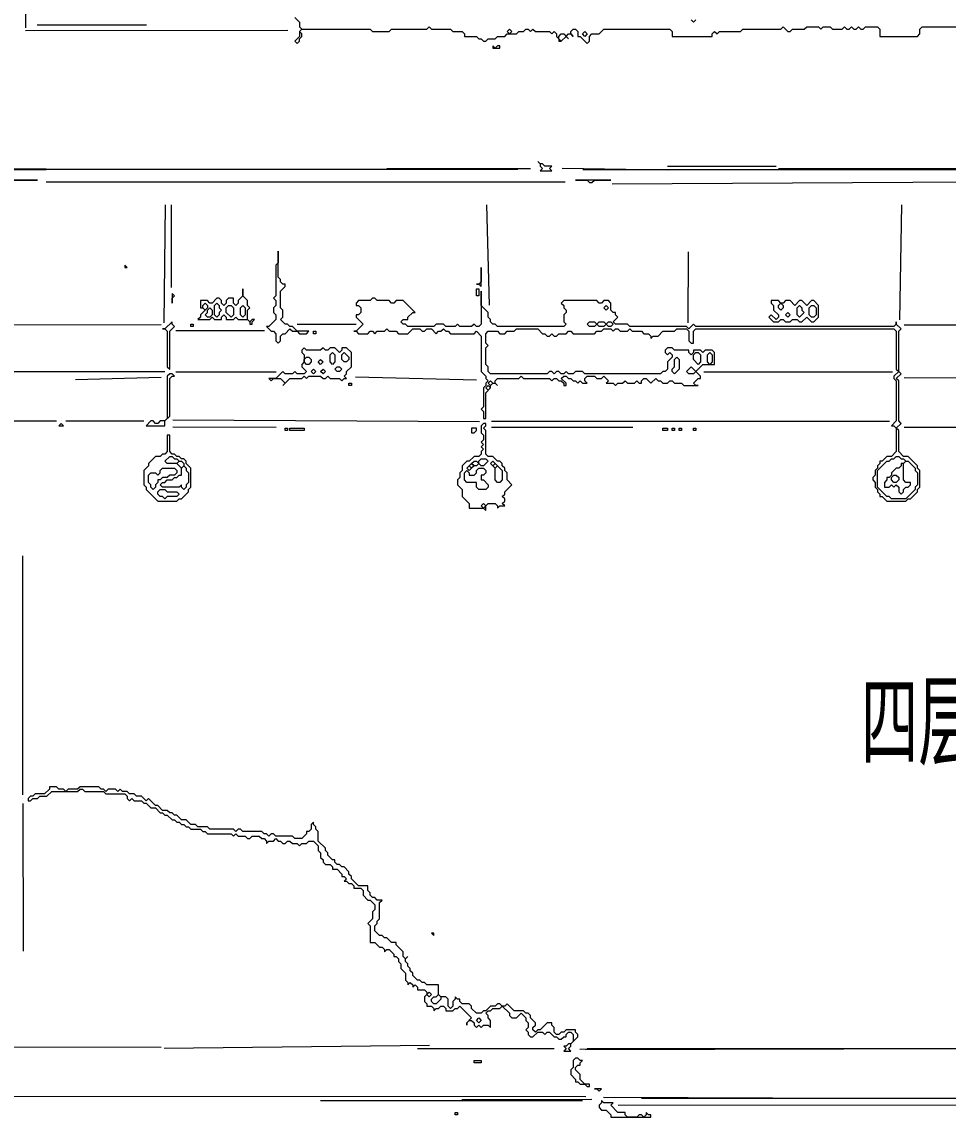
# Model space of a CAD drawing. Extents: x 10 to 1971, y 10 to 1392.
# Drawn here: x 480.4 to 872.9, y 11 to 475.1 of the extents above; entities that cross this region are included whole.
import ezdxf

# ---------------------------------------------------------------- set-up
doc = ezdxf.new("R2010")
doc.units = 0
for name, color, linetype, lineweight in [('OCR_TEXT', 6, 'Continuous', 0), ('TEXT_FALLBACK_OUTLINE', 2, 'Continuous', 0), ('TRACE_CURVE', 6, 'Continuous', 0), ('TRACE_STRAIGHT', 5, 'Continuous', 0), ('TRACE_TEXT_SYMBOL', 6, 'Continuous', 0)]:
    doc.layers.add(name, color=color, linetype=linetype, lineweight=lineweight)
doc.styles.add('wqy-unicode', font='wqy-unicode.lff')

msp = doc.modelspace()

# ---------------------------------------------------------------- linework, layer by layer
at = {"layer": 'TEXT_FALLBACK_OUTLINE', "color": 2}
for points in [[(574, 362), (574, 359), (572, 357), (572, 356), (571, 355), (570, 356), (570, 358), (568, 358), (567, 357), (567, 356), (566, 355), (565, 356), (565, 357), (564, 358), (563, 358), (561, 356), (560, 356), (559, 357), (556, 357), (556, 354), (557, 354), (558, 353), (556, 351), (556, 350), (555, 349), (560, 349), (561, 350), (562, 349), (565, 349), (565, 350), (566, 351), (567, 350), (567, 349), (570, 349), (571, 350), (572, 349), (576, 349), (577, 348), (577, 347), (578, 347), (578, 348), (579, 349), (578, 349), (577, 348), (576, 349), (576, 353), (577, 354), (576, 355), (576, 357), (574, 359)], [(557, 355), (558, 356), (559, 355), (559, 354), (558, 353), (557, 354)], [(559, 353), (560, 354), (561, 353), (561, 351), (560, 350), (559, 350), (558, 351), (559, 352)], [(562, 355), (563, 356), (564, 355), (564, 354), (565, 353), (564, 352), (564, 351), (563, 350), (562, 351)], [(567, 354), (568, 355), (569, 355), (570, 354), (570, 351), (569, 350), (567, 352)], [(573, 354), (574, 355), (575, 354), (575, 351), (574, 350), (573, 351)], [(798, 357), (798, 356), (799, 355), (799, 353), (801, 351), (801, 350), (800, 349), (798, 351), (797, 350), (799, 348), (801, 348), (802, 349), (803, 349), (804, 348), (806, 348), (807, 349), (809, 349), (810, 348), (811, 348), (813, 350), (815, 348), (816, 348), (818, 350), (818, 355), (816, 357), (815, 357), (813, 355), (811, 357), (810, 357), (808, 355), (806, 357), (804, 357), (803, 356), (802, 356), (801, 357)], [(801, 355), (802, 356), (803, 355), (803, 354), (802, 353), (801, 354)], [(809, 354), (810, 355), (811, 354), (811, 353), (812, 352), (810, 350), (809, 351)], [(814, 354), (815, 355), (816, 355), (817, 354), (817, 351), (816, 350), (815, 350), (814, 351)], [(804, 351), (805, 352), (806, 351), (805, 350)], [(552, 347), (553, 347), (553, 346), (552, 346)], [(604, 344), (605, 344), (605, 343), (604, 343)], [(600, 337), (599, 336), (599, 335), (600, 334), (600, 331), (599, 330), (599, 329), (601, 327), (600, 326), (597, 326), (596, 327), (595, 326), (592, 326), (591, 327), (588, 324), (585, 324), (586, 323), (587, 324), (590, 324), (592, 322), (591, 321), (594, 324), (599, 324), (600, 325), (601, 324), (602, 325), (607, 325), (608, 324), (609, 324), (610, 325), (611, 324), (615, 324), (616, 323), (617, 324), (618, 324), (617, 325), (618, 326), (618, 327), (620, 329), (620, 335), (618, 337), (616, 337), (616, 336), (615, 335), (613, 337), (611, 337), (610, 336), (609, 336), (608, 337), (607, 336), (601, 336)], [(611, 334), (612, 335), (613, 334), (613, 331), (612, 330), (611, 331)], [(616, 334), (617, 335), (619, 333), (619, 332), (618, 331), (617, 331), (616, 332)], [(600, 332), (601, 333), (602, 333), (603, 332), (603, 331), (602, 330), (601, 330), (600, 331)], [(606, 331), (607, 332), (608, 331), (607, 330)], [(603, 327), (604, 328), (605, 327), (604, 326)], [(607, 327), (608, 328), (609, 327), (608, 326)], [(613, 328), (614, 329), (615, 329), (616, 328), (615, 327), (614, 327)]]:
    msp.add_lwpolyline(points, close=True, dxfattribs=at)
at = {"layer": 'TRACE_CURVE', "color": 6}
for points in [[(596, 477), (598, 475), (598, 473), (599, 472), (598, 471), (598, 469), (596, 467), (597, 466), (598, 467), (598, 468), (599, 469), (599, 470), (598, 471), (599, 472), (628, 472), (629, 471), (636, 471), (637, 472), (652, 472), (653, 473), (654, 472), (662, 472), (663, 471), (667, 471), (668, 470), (668, 469), (673, 469), (674, 468), (675, 468), (676, 467), (677, 467), (678, 468)], [(766, 476), (765, 475), (764, 476)], [(678, 468), (681, 468), (682, 469), (685, 469), (686, 470), (690, 470), (691, 471), (693, 471), (694, 472), (695, 472), (696, 471), (697, 472), (698, 471), (704, 471), (705, 470), (706, 471), (707, 470), (707, 469), (708, 468), (708, 467), (709, 467), (711, 469), (712, 468), (711, 469), (712, 470), (713, 470), (714, 469), (713, 470), (713, 471), (714, 472), (715, 472), (716, 471), (716, 469), (717, 469), (720, 466), (721, 467), (721, 469), (722, 470), (725, 470), (727, 472), (755, 472), (756, 471), (756, 469), (773, 469), (773, 470), (774, 471), (775, 470), (776, 471), (785, 471), (786, 472), (802, 472), (803, 473), (805, 471), (806, 471), (807, 472), (812, 472), (813, 473), (818, 473), (819, 472), (820, 473), (823, 473), (824, 472), (828, 472), (829, 473)], [(829, 473), (830, 472), (831, 472), (832, 473), (833, 472), (834, 472), (835, 473), (836, 472), (837, 472), (838, 473), (843, 473), (844, 472), (844, 469), (860, 469), (861, 470), (861, 472), (862, 473), (880, 473)], [(675, 361), (675, 347), (674, 346), (673, 346), (672, 347), (671, 346), (666, 346), (665, 347), (664, 346), (660, 346), (659, 347), (656, 347), (655, 346), (644, 346), (643, 347), (642, 347), (641, 348), (642, 349), (644, 349), (644, 350), (646, 352), (647, 352), (642, 357), (639, 357), (638, 356), (637, 356), (636, 357), (631, 357), (630, 358), (629, 358), (628, 357), (623, 357), (622, 356), (622, 355), (623, 355), (624, 354), (624, 352), (623, 351), (622, 351), (622, 350), (625, 347), (622, 344), (621, 344), (622, 344), (623, 343), (627, 343), (628, 344), (629, 344), (630, 343), (631, 344), (634, 344), (635, 345), (636, 344), (639, 344), (640, 343), (644, 343), (646, 345), (649, 345), (650, 344), (651, 344), (652, 345), (654, 345), (656, 343), (657, 344)], [(738, 346), (737, 347), (732, 347), (731, 348), (733, 350), (732, 351), (732, 352), (731, 352), (730, 353), (730, 356), (729, 357), (727, 357), (726, 356), (725, 356), (724, 357), (710, 357), (709, 356), (710, 355), (710, 354), (711, 353), (711, 352), (710, 351), (710, 348), (711, 347), (710, 346), (682, 346), (681, 347), (680, 347), (679, 348), (679, 349), (678, 350), (678, 352), (675, 355), (675, 361)], [(657, 344), (658, 344), (659, 345), (660, 344), (661, 344), (662, 343), (672, 343), (673, 344), (675, 342), (675, 327), (677, 325), (677, 324), (678, 323), (677, 322), (677, 321), (676, 320), (676, 312), (675, 311), (676, 310), (676, 307), (677, 307), (677, 318), (679, 320), (679, 321), (680, 322), (681, 322), (682, 321), (681, 322), (681, 323), (682, 324), (691, 324), (692, 325), (693, 324), (704, 324), (705, 323), (706, 324), (707, 324), (708, 323), (709, 323), (710, 322), (710, 321), (711, 321), (711, 322), (709, 324), (710, 325), (711, 325), (712, 324), (713, 324), (714, 323), (715, 323), (716, 322), (717, 323), (718, 322), (720, 322), (719, 323), (719, 324), (720, 325), (723, 325), (724, 324), (726, 324), (727, 325), (729, 323), (728, 322), (731, 322)], [(710, 326), (709, 326), (708, 327), (707, 327), (706, 326), (705, 327), (704, 327), (703, 326), (679, 326), (678, 327), (678, 329), (677, 330), (677, 337), (678, 338), (677, 339), (677, 343), (678, 344), (682, 344), (683, 343), (685, 343), (686, 344), (689, 344), (690, 345), (699, 345), (701, 343), (702, 343), (703, 342), (704, 342), (705, 343), (706, 342), (707, 342), (708, 343), (711, 343), (712, 344), (713, 344), (714, 343), (723, 343), (724, 344), (726, 344), (727, 345), (730, 345), (731, 344), (732, 345), (733, 345), (734, 344), (737, 344), (738, 345), (739, 344), (743, 344), (744, 343), (746, 343), (747, 342), (747, 341), (748, 342), (750, 342), (752, 344), (757, 344), (758, 345), (762, 345), (763, 344), (763, 340), (764, 339), (765, 339), (765, 344)], [(765, 344), (766, 345), (850, 345), (851, 344), (851, 328), (852, 327), (850, 325), (850, 324), (851, 323), (851, 306), (849, 304), (850, 304), (851, 303), (851, 293), (849, 291), (847, 291), (845, 289), (844, 289), (844, 288), (843, 287), (843, 286), (842, 285), (842, 283), (841, 282), (841, 281), (842, 280), (842, 278), (843, 277), (843, 276), (844, 275), (844, 274), (845, 274), (847, 272), (855, 272), (856, 273), (857, 273), (860, 276), (860, 277), (861, 278), (861, 285), (860, 286), (860, 287), (856, 291), (854, 291), (852, 293), (852, 302), (851, 303), (853, 305), (852, 306), (852, 323), (851, 324), (853, 326), (852, 327), (852, 344), (853, 345), (851, 347), (851, 348), (851, 347), (850, 346), (766, 346), (765, 347), (763, 345), (762, 346), (738, 346)], [(731, 322), (732, 321), (733, 322), (735, 322), (736, 323), (737, 322), (740, 322), (741, 323), (742, 322), (743, 322), (743, 323), (744, 324), (745, 324), (747, 322), (749, 324), (750, 323), (751, 323), (752, 322), (754, 322), (755, 323), (756, 323), (757, 322), (760, 322), (761, 321), (767, 321), (766, 321), (765, 322), (767, 324), (768, 324), (768, 325), (766, 327), (769, 330), (774, 330), (774, 335), (773, 336), (770, 336), (769, 335), (768, 336), (765, 336), (765, 335), (764, 334), (763, 335), (763, 336), (757, 336), (756, 337), (754, 337), (753, 336), (753, 335), (754, 334), (755, 335), (756, 334), (756, 333), (754, 331), (754, 328), (753, 327), (752, 327), (751, 326), (719, 326), (718, 327), (715, 327), (714, 326), (712, 326), (711, 327), (710, 326)], [(492, 151), (492, 150), (490, 148), (486, 148), (485, 147), (484, 147), (483, 146), (483, 145), (484, 145), (485, 146), (487, 146), (488, 147), (491, 147), (493, 149), (504, 149), (505, 150), (506, 150), (507, 149), (515, 149), (516, 148), (524, 148), (525, 147), (525, 146), (526, 145), (527, 146), (528, 145), (531, 145), (532, 144), (533, 144), (535, 142), (537, 142), (539, 140), (540, 140), (541, 139), (542, 139), (544, 137), (545, 137), (546, 136), (547, 136), (548, 135), (549, 135), (550, 134), (551, 134), (552, 133), (556, 133), (557, 132), (558, 132), (559, 131), (569, 131), (570, 130), (571, 131), (572, 130), (575, 130), (576, 129), (577, 129), (578, 130), (581, 130), (582, 129), (583, 129), (584, 128), (584, 127), (585, 128), (587, 128), (588, 129)], [(520, 150), (517, 150), (516, 149), (515, 150), (514, 150), (513, 151), (505, 151), (504, 150), (500, 150), (499, 149), (498, 150), (496, 150), (495, 151), (492, 151)], [(619, 115), (617, 117), (616, 117), (615, 118), (614, 118), (613, 119), (613, 120), (612, 120), (610, 122), (610, 123), (609, 124), (609, 125), (606, 128), (606, 132), (605, 133), (605, 134), (604, 135), (604, 136), (603, 135), (603, 133), (602, 132), (601, 132), (601, 131), (599, 129), (596, 129), (595, 130), (588, 130), (587, 131), (586, 131), (585, 130), (584, 131), (583, 131), (582, 132), (574, 132), (573, 133), (572, 133), (571, 132), (570, 133), (560, 133), (559, 134), (555, 134), (554, 135), (552, 135), (550, 137), (548, 137), (546, 139), (545, 139), (544, 140), (543, 140), (542, 141), (540, 141), (538, 143), (537, 143), (534, 146), (533, 145), (531, 147), (529, 147), (528, 148), (526, 148), (525, 149), (523, 149), (522, 150), (521, 149), (520, 150)], [(588, 129), (589, 128), (590, 128), (591, 127), (592, 127), (593, 128), (594, 128), (595, 127), (597, 127), (598, 126), (599, 127), (601, 127), (602, 128), (604, 128), (606, 126), (606, 124), (607, 123), (607, 121), (608, 120), (608, 119), (609, 118), (611, 118), (612, 117), (612, 116), (614, 116), (616, 114), (616, 113), (617, 113), (618, 112), (617, 111), (618, 111), (619, 110), (620, 110), (621, 109), (621, 108), (624, 108), (625, 107), (625, 105), (627, 103), (628, 103), (630, 101), (630, 99), (629, 98), (629, 95), (627, 93), (628, 92), (628, 85), (630, 85), (632, 83), (633, 83), (634, 82), (634, 81), (635, 82), (636, 82), (638, 80), (638, 79), (639, 79), (640, 78), (640, 77), (641, 76), (641, 74), (643, 72), (643, 69), (644, 68)], [(676, 56), (675, 55), (673, 55), (671, 57), (671, 58), (670, 59), (667, 59), (666, 60), (666, 61), (665, 61), (664, 62), (664, 61), (663, 60), (663, 58), (662, 57), (661, 58), (661, 61), (660, 62), (658, 62), (657, 63), (657, 67), (652, 67), (651, 68), (650, 68), (649, 69), (648, 69), (646, 71), (646, 72), (645, 73), (645, 74), (644, 75), (644, 76), (643, 77), (643, 78), (644, 79), (643, 78), (642, 79), (642, 81), (639, 84), (639, 85), (637, 85), (635, 87), (634, 87), (633, 88), (632, 88), (630, 90), (630, 92), (631, 93), (631, 94), (632, 95), (632, 102), (633, 103), (631, 103), (630, 104), (629, 104), (628, 105), (628, 106), (627, 107), (627, 109), (623, 109), (620, 112), (620, 113), (619, 114), (619, 115)], [(644, 68), (644, 67), (645, 68), (646, 67), (646, 66), (647, 67), (648, 66), (648, 65), (651, 65), (652, 64), (652, 63), (651, 62), (651, 60), (652, 59), (652, 58), (654, 58), (655, 57), (655, 56), (656, 57), (657, 57), (658, 58), (659, 58), (660, 57), (660, 56), (663, 56), (664, 57), (665, 57), (666, 58), (671, 53), (669, 51), (669, 50), (669, 51), (670, 52), (671, 52), (672, 51), (672, 50), (673, 49), (674, 50), (675, 49), (676, 50), (678, 50), (679, 49), (679, 52), (678, 53), (678, 54), (677, 55), (678, 56), (679, 56), (680, 57), (683, 57), (684, 58), (687, 55), (687, 54), (688, 53), (690, 53), (692, 55), (694, 53), (694, 52), (695, 51), (695, 49), (694, 48), (695, 47), (695, 46), (696, 45)], [(696, 45), (697, 45), (699, 47), (701, 47), (702, 46), (703, 47), (704, 47), (706, 45), (707, 45), (708, 44), (709, 44), (710, 45), (711, 45), (711, 46), (712, 47), (713, 47), (714, 46), (714, 43), (713, 42), (712, 42), (711, 41), (710, 41), (711, 40), (710, 39), (713, 39), (712, 40), (713, 41), (713, 42), (716, 45), (716, 46), (715, 47), (715, 48), (711, 48), (710, 47), (709, 47), (708, 46), (707, 46), (706, 47), (706, 49), (705, 50), (705, 51), (703, 51), (700, 48), (699, 48), (698, 47), (697, 48), (697, 49), (698, 50), (698, 51), (696, 53), (696, 54), (695, 55), (694, 55), (693, 56), (689, 56), (686, 59), (685, 58), (684, 58), (683, 59), (682, 59), (681, 58), (679, 58), (677, 56), (676, 56)]]:
    msp.add_lwpolyline(points, dxfattribs=at)
for points in [[(686, 471), (687, 472), (688, 471), (687, 470)], [(708, 469), (709, 470), (710, 470), (711, 469), (709, 467), (708, 468)], [(718, 470), (719, 471), (720, 470), (719, 469)], [(727, 354), (728, 355), (729, 354), (728, 353)], [(720, 347), (721, 348), (723, 348), (724, 347), (723, 346), (721, 346)], [(724, 347), (725, 348), (727, 348), (728, 347), (727, 346), (725, 346)], [(728, 347), (729, 348), (730, 348), (731, 347), (730, 346), (729, 346)], [(765, 334), (766, 335), (767, 335), (768, 334), (768, 331), (767, 330), (765, 332)], [(771, 334), (772, 335), (773, 334), (773, 331), (772, 330), (771, 331)], [(757, 332), (758, 333), (759, 332), (759, 328), (757, 326), (756, 327), (756, 328), (757, 329)], [(764, 329), (766, 327), (765, 326), (763, 326), (762, 327)], [(677, 320), (678, 321), (679, 320), (678, 319)], [(678, 322), (679, 323), (680, 322), (679, 321)], [(850, 290), (851, 291), (852, 291), (853, 290), (854, 290), (855, 289), (854, 288), (853, 288), (853, 287), (852, 286), (851, 286), (849, 284), (849, 283), (848, 282), (847, 282), (847, 281), (846, 280), (846, 278), (848, 278), (849, 279), (850, 278), (851, 279), (852, 278), (852, 276), (853, 275), (854, 276), (854, 277), (855, 278), (856, 278), (857, 279), (857, 280), (855, 280), (854, 281), (854, 288), (855, 289), (856, 289), (859, 286), (859, 285), (860, 284), (860, 279), (859, 278), (859, 277), (855, 273), (849, 273), (848, 274), (847, 274), (843, 278), (843, 285), (847, 289), (848, 289), (849, 290)], [(849, 282), (850, 283), (851, 283), (852, 282), (852, 281), (851, 280), (850, 280), (849, 281)], [(652, 63), (653, 64), (654, 63), (653, 62)], [(656, 62), (657, 63), (658, 62), (658, 61), (656, 59), (655, 59), (654, 60), (654, 61), (655, 62)], [(673, 52), (674, 53), (675, 52), (674, 51)]]:
    msp.add_lwpolyline(points, close=True, dxfattribs=at)
at = {"layer": 'TRACE_STRAIGHT', "color": 5}
for p, q in [((482, 472.63), (482.61, 605.13)), ((486.87, 473.86), (533.12, 473.88)), ((481.87, 471.43), (593.12, 471.68)), ((709.3, 413.21), (754.35, 412.48)), ((754, 414), (800, 414)), ((291.62, 412.58), (490.62, 412.6)), ((354.37, 412.62), (490.62, 412.89)), ((355.63, 412.65), (690.63, 412.75)), ((635, 413), (696, 413)), ((718.12, 412.54), (1209.37, 412.69)), ((801, 413), (913, 413)), ((490.62, 407.28), (710.63, 407.31)), ((730.62, 406.47), (908.13, 407.52)), ((540.69, 347.64), (541.21, 397.62)), ((543.6, 397.63), (543.61, 362.62)), ((677.36, 397.61), (678.46, 355.04)), ((852.51, 348.86), (853.36, 397.64)), ((762.76, 347.62), (762.9, 377.63)), ((358.33, 346.68), (539.38, 346.9)), ((545.62, 344.34), (583.13, 344.36)), ((597, 347), (622, 347)), ((854.37, 346.79), (938.13, 346.76)), ((467, 327), (541, 327)), ((545.62, 326.85), (588.13, 326.87)), ((769.37, 326.79), (849.37, 326.87)), ((503.1, 323.57), (539.39, 324.61)), ((621.8, 324.73), (673.08, 323.43)), ((854.37, 324.38), (1114.38, 324.12)), ((544.38, 306.49), (674.38, 305.73)), ((466, 306), (495, 306)), ((499, 306), (532, 306)), ((544.37, 303.48), (588.13, 303.37)), ((679.37, 305.9), (848.13, 305.91)), ((679.37, 303.42), (739.38, 303.33)), ((854.37, 303.39), (1114.38, 303.43)), ((480.79, 147.62), (480.79, 248.88)), ((480.74, 143.88), (480.91, 81.37)), ((461.87, 40.75), (539.37, 40.67)), ((540.61, 40.23), (653.11, 41.52)), ((648, 40), (706, 40)), ((716.88, 39.76), (818.13, 39.96)), ((719.37, 39.68), (1268.13, 40.82)), ((720, 40), (945, 40)), ((448.12, 19.94), (719.38, 19.7)), ((726.87, 19.5), (834.38, 18.99)), ((743, 19), (956, 19)), ((607, 18), (718, 18)), ((666.87, 18.46), (721.87, 18.53)), ((733.13, 16.09), (1235.63, 16.56))]:
    msp.add_line(p, q, dxfattribs=at)
at = {"layer": 'TRACE_TEXT_SYMBOL', "color": 6}
for points in [[(680, 465), (680, 464), (683, 464), (683, 465), (682, 465), (681, 464)], [(699, 416), (700, 415), (700, 414), (701, 413), (700, 412), (705, 412), (704, 413), (705, 414), (702, 414), (701, 415), (700, 415)], [(715, 408), (720, 408), (721, 407), (722, 407), (723, 408), (730, 408)], [(589, 378), (589, 373), (588, 372), (588, 359), (587, 358), (588, 357), (588, 355), (587, 354), (587, 352), (588, 351), (588, 349), (585, 346), (584, 346), (586, 344), (587, 344), (588, 343), (588, 340), (589, 339), (590, 340), (590, 342), (591, 343), (592, 343), (594, 345), (595, 344), (597, 344), (598, 343), (601, 343), (602, 344), (597, 344), (595, 346), (594, 346), (593, 347), (592, 347), (590, 349), (591, 350), (591, 353), (590, 354), (590, 361), (592, 363), (592, 364), (591, 364), (590, 365), (590, 366), (589, 367)], [(524, 372), (524, 371), (525, 371)], [(675, 371), (675, 365), (674, 364), (673, 364), (674, 364), (675, 363)], [(544, 360), (544, 356), (544, 358), (545, 359)], [(673, 362), (674, 362), (674, 359), (673, 359)], [(544, 348), (541, 345), (540, 345), (541, 345), (542, 344), (542, 329), (543, 328), (543, 344), (545, 346), (544, 347)], [(543, 326), (542, 325), (542, 307), (541, 306), (539, 306), (538, 305), (537, 305), (536, 306), (535, 306), (533, 304), (541, 304), (541, 306), (543, 308), (543, 324), (544, 325), (545, 325), (544, 326)], [(619, 322), (620, 322), (620, 321), (619, 321)], [(497, 305), (496, 304), (498, 304)], [(592, 303), (593, 303), (593, 302), (592, 302)], [(594, 303), (600, 303), (600, 302), (594, 302)], [(676, 305), (675, 304), (675, 301), (676, 300), (676, 298), (675, 297), (676, 296), (675, 295), (676, 294), (675, 293), (675, 292), (674, 291), (672, 291), (670, 289), (669, 289), (667, 287), (667, 285), (666, 284), (666, 282), (665, 281), (665, 279), (667, 277), (667, 274), (670, 271), (670, 269), (676, 269), (677, 268), (677, 270), (678, 271), (681, 271), (682, 270), (682, 269), (683, 270), (685, 270), (684, 271), (685, 272), (685, 273), (684, 274), (685, 275), (685, 276), (688, 279), (686, 281), (686, 284), (685, 285), (685, 286), (684, 287), (684, 288), (683, 289), (682, 289), (680, 291), (678, 291), (677, 292), (677, 302), (676, 303), (677, 304), (677, 305)], [(671, 303), (671, 301), (672, 301), (673, 302), (673, 303)], [(752, 303), (754, 303), (754, 302), (752, 302)], [(756, 303), (757, 303), (757, 302), (756, 302)], [(759, 303), (760, 303), (760, 302), (759, 302)], [(765, 303), (766, 303), (766, 302), (765, 302)], [(542, 300), (542, 293), (541, 292), (540, 292), (539, 291), (537, 291), (534, 288), (534, 287), (532, 285), (532, 279), (533, 278), (533, 277), (538, 272), (546, 272), (547, 273), (548, 273), (551, 276), (551, 277), (552, 278), (552, 286), (550, 288), (550, 289), (549, 290), (548, 290), (547, 291), (546, 291), (545, 292), (544, 292), (543, 293), (543, 300)], [(543, 291), (544, 291), (545, 290), (546, 290), (547, 289), (546, 288), (542, 288), (541, 289)], [(546, 288), (547, 289), (548, 289), (549, 288), (549, 287), (548, 286)], [(670, 287), (671, 288), (672, 287), (671, 286)], [(671, 288), (672, 289), (673, 289), (674, 288), (673, 287), (672, 287)], [(674, 289), (675, 290), (677, 290), (678, 289), (676, 287), (675, 287), (674, 288)], [(679, 288), (680, 289), (681, 288), (680, 287)], [(680, 287), (681, 288), (682, 287), (681, 286)], [(539, 285), (540, 286), (545, 286), (546, 285), (546, 284), (545, 283), (543, 283), (542, 282), (540, 282), (539, 281), (538, 281), (538, 280), (537, 279), (537, 278), (536, 277), (535, 278), (535, 279), (534, 280), (534, 283), (535, 284), (537, 284), (538, 283), (539, 284)], [(548, 286), (549, 287), (550, 286), (550, 285), (551, 284), (551, 280), (550, 279), (550, 278), (549, 277), (548, 278), (548, 279), (547, 278), (540, 278), (539, 279), (540, 280), (541, 280), (542, 281), (544, 281), (545, 282), (546, 282), (547, 283), (548, 283)], [(673, 285), (674, 286), (676, 286), (677, 285), (677, 284), (676, 283), (675, 283), (675, 281), (676, 281), (678, 279), (678, 278), (677, 277), (674, 277), (673, 278), (673, 280), (669, 280), (668, 281), (668, 284), (669, 285), (670, 284), (670, 283), (672, 283), (673, 284)], [(669, 286), (670, 287), (671, 286), (670, 285)], [(681, 286), (682, 287), (684, 285), (684, 281), (683, 280), (682, 280), (681, 281)], [(538, 276), (539, 277), (541, 277), (542, 276), (546, 276), (547, 275), (546, 274), (542, 274), (541, 273), (540, 274), (539, 274), (538, 275)], [(675, 270), (676, 271), (677, 270), (676, 269)], [(654, 89), (655, 88), (655, 89)], [(672, 35), (675, 35), (675, 34), (672, 34)], [(715, 36), (714, 35), (714, 32), (713, 31), (713, 29), (715, 27), (715, 26), (716, 26), (717, 25), (719, 25), (720, 24), (721, 24), (721, 25), (719, 25), (717, 27), (717, 29), (715, 31), (715, 32), (716, 33), (717, 33), (717, 34), (718, 35), (717, 35), (716, 36)], [(723, 23), (724, 23), (725, 22), (726, 23)], [(726, 18), (726, 17), (725, 16), (725, 15), (726, 14), (728, 14), (730, 12), (730, 11), (747, 11), (747, 12), (746, 12), (745, 13), (745, 12), (744, 11), (743, 12), (742, 12), (741, 11), (737, 11), (736, 12), (736, 13), (733, 13), (730, 16), (731, 17), (727, 17)], [(664, 13), (665, 13), (665, 12), (664, 12)]]:
    msp.add_lwpolyline(points, close=True, dxfattribs=at)
msp.add_lwpolyline([(465, 408), (487, 408), (346, 408)], dxfattribs=at)

# ---------------------------------------------------------------- texts
at = {"layer": 'OCR_TEXT', "color": 6, "style": 'wqy-unicode', "width": 0.573104}
msp.add_text('四层消防平面图', height=31.2, dxfattribs=at).set_placement((835.96, 163.27))

doc.saveas('drawing.dxf')
